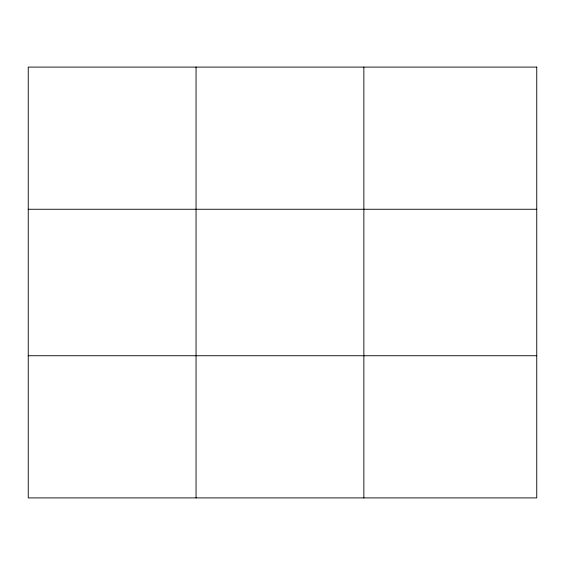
<?xml version="1.0" encoding="UTF-8"?>
<svg xmlns="http://www.w3.org/2000/svg" width="565" height="565" viewBox="0 0 565 565"><rect width="100%" height="100%" fill="white"/><g stroke="black" fill="none" stroke-linecap="round" stroke-linejoin="round"><path stroke-width="0.85" d="M196.055 497.906L196.055 67.094M363.86 497.906L363.86 67.094M28.25 209.262L536.75 209.262M28.25 355.738L536.75 355.738M536.75 67.094L536.75 497.906L28.25 497.906L28.25 67.094L536.75 67.094"/></g></svg>
